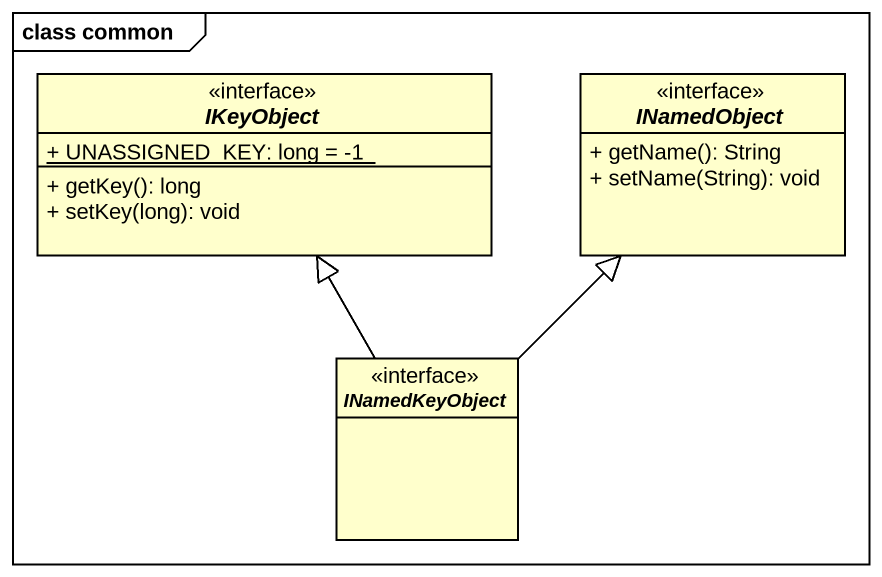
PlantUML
@startuml
mainframe class common
hide circle
hide empty members
skinparam classAttributeIconSize 0
interface IKeyObject <<interface>> {
  {static} + UNASSIGNED_KEY: long = -1
  + getKey(): long
  + setKey(long): void
}
interface INamedObject <<interface>> {
  + getName(): String
  + setName(String): void
}
interface INamedKeyObject <<interface>>
INamedKeyObject -up-|> IKeyObject
INamedKeyObject -up-|> INamedObject
@enduml
